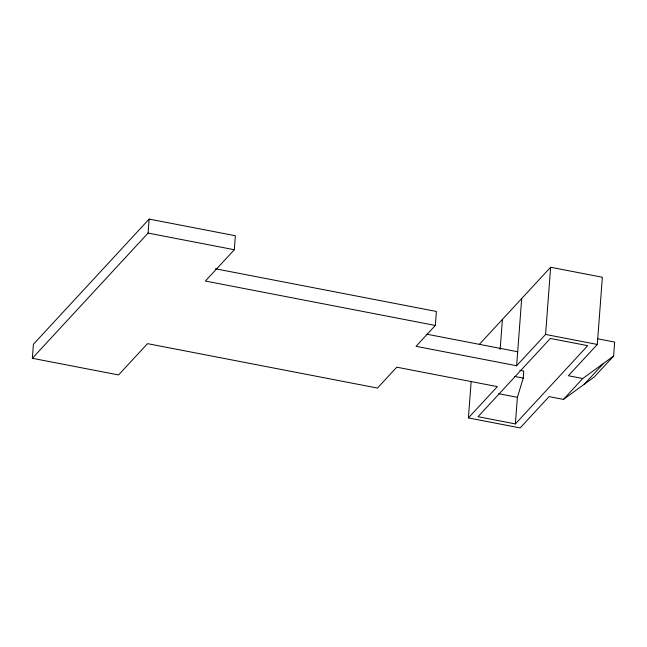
<?xml version="1.0" encoding="UTF-8"?>
<svg xmlns="http://www.w3.org/2000/svg" width="647" height="647" viewBox="0 0 647 647"><rect width="100%" height="100%" fill="white"/><g stroke="black" fill="none" stroke-linecap="round" stroke-linejoin="round"><path stroke-width="0.97" d="M597.99 338.858L614.65 342.077L613.599 356.076L594.31 376.942L563.464 399.393L549.085 396.611L520.156 427.918L468.42 417.922L497.349 386.623L396.748 367.189L377.46 388.063L147.516 343.646L118.579 374.945L32.35 358.292L33.401 344.293L149.133 219.082L235.362 235.734L234.311 249.734L205.382 281.041L435.326 325.457L436.377 311.458L215.354 268.764M32.35 358.292L148.082 233.082L149.133 219.082M468.42 417.922L471.129 381.819M500.139 349.534L502.404 319.424M435.326 325.457L416.037 346.323L516.638 365.749L521.692 298.558M515.384 423.922L587.711 345.668L550.346 338.446L478.012 416.7L515.384 423.922L517.382 397.323L523.253 378.107L523.779 371.103L519.848 370.343M516.638 365.749L545.575 334.45L550.621 267.251L602.365 277.248L597.31 344.447L568.373 375.745L582.745 378.519L613.599 356.076M479.524 344.172L550.621 267.251M563.464 399.393L582.745 378.519M584.265 384.278L603.554 363.412M148.082 233.082L234.311 249.734M545.575 334.45L597.31 344.447M426.955 334.224L517.689 351.75M514.405 376.392L523.253 378.107M498.7 393.716L517.382 397.323"/></g></svg>
